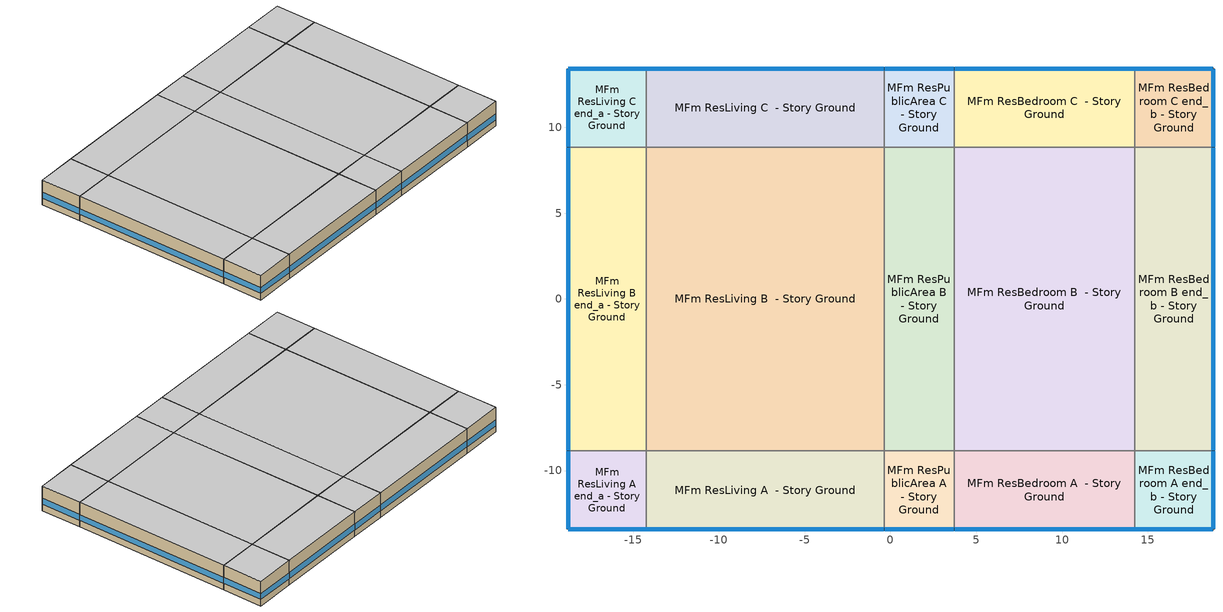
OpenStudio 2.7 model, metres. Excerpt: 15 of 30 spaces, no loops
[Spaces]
MFm ResLiving A end_a - Story Ground
 floor ground: -18.79,-13.42 -18.79,-8.85 -14.22,-8.85 -14.22,-13.42 z0
 wall outside: -18.79,-8.85 -18.79,-13.42 -14.22,-13.42 z0:2.9
 wall to MFm ResLiving B end_a - Story Ground: -14.22,-8.85 -18.79,-8.85 z0:2.9
 wall to MFm ResLiving A  - Story Ground: -14.22,-13.42 -14.22,-8.85 z0:2.9
 window: -18.77,-13.42 -14.25,-13.42 / -18.79,-8.88 -18.79,-13.4 z0.76:1.46
 ceiling to MFm ResLiving A end_a - Story Top: -14.22,-13.42 -14.22,-8.85 -18.79,-8.85 -18.79,-13.42 z2.9
MFm ResLiving B end_a - Story Ground
 floor ground: -18.79,-8.85 -18.79,8.85 -14.22,8.85 -14.22,-8.85 z0
 wall outside: -18.79,8.85 -18.79,-8.85 z0:2.9
 wall to MFm ResLiving C end_a - Story Ground: -14.22,8.85 -18.79,8.85 z0:2.9
 wall to MFm ResLiving B  - Story Ground: -14.22,-8.85 -14.22,8.85 z0:2.9
 window: -18.79,8.83 -18.79,-8.83 z0.76:1.46
 ceiling to MFm ResLiving B end_a - Story Top: -14.22,-8.85 -14.22,8.85 -18.79,8.85 -18.79,-8.85 z2.9
MFm ResLiving C end_a - Story Ground
 floor ground: -18.79,8.85 -18.79,13.42 -14.22,13.42 -14.22,8.85 z0
 wall outside: -14.22,13.42 -18.79,13.42 -18.79,8.85 z0:2.9
 wall to MFm ResLiving C  - Story Ground: -14.22,8.85 -14.22,13.42 z0:2.9
 window: -14.25,13.42 -18.77,13.42 / -18.79,13.4 -18.79,8.88 z0.76:1.46
 ceiling to MFm ResLiving C end_a - Story Top: -14.22,8.85 -14.22,13.42 -18.79,13.42 -18.79,8.85 z2.9
MFm ResLiving A  - Story Ground
 floor ground: -14.22,-13.42 -14.22,-8.85 -0.37,-8.85 -0.37,-13.42 z0
 wall outside: -14.22,-13.42 -0.37,-13.42 z0:2.9
 wall to MFm ResLiving B  - Story Ground: -0.37,-8.85 -14.22,-8.85 z0:2.9
 wall to MFm ResPublicArea A  - Story Ground: -0.37,-13.42 -0.37,-8.85 z0:2.9
 window: -14.2,-13.42 -0.39,-13.42 z0.76:1.46
 ceiling to MFm ResLiving A  - Story Top: -0.37,-13.42 -0.37,-8.85 -14.22,-8.85 -14.22,-13.42 z2.9
MFm ResLiving B  - Story Ground
 floor ground: -14.22,-8.85 -14.22,8.85 -0.37,8.85 -0.37,-8.85 z0
 wall to MFm ResLiving C  - Story Ground: -0.37,8.85 -14.22,8.85 z0:2.9
 wall to MFm ResPublicArea B  - Story Ground: -0.37,-8.85 -0.37,8.85 z0:2.9
 ceiling to MFm ResLiving B  - Story Top: -0.37,-8.85 -0.37,8.85 -14.22,8.85 -14.22,-8.85 z2.9
MFm ResLiving C  - Story Ground
 floor ground: -14.22,8.85 -14.22,13.42 -0.37,13.42 -0.37,8.85 z0
 wall outside: -0.37,13.42 -14.22,13.42 z0:2.9
 wall to MFm ResPublicArea C  - Story Ground: -0.37,8.85 -0.37,13.42 z0:2.9
 window: -0.39,13.42 -14.2,13.42 z0.76:1.46
 ceiling to MFm ResLiving C  - Story Top: -0.37,8.85 -0.37,13.42 -14.22,13.42 -14.22,8.85 z2.9
MFm ResPublicArea A  - Story Ground
 floor ground: -0.37,-13.42 -0.37,-8.85 3.72,-8.85 3.72,-13.42 z0
 wall outside: -0.37,-13.42 3.72,-13.42 z0:2.9
 wall to MFm ResPublicArea B  - Story Ground: 3.72,-8.85 -0.37,-8.85 z0:2.9
 wall to MFm ResBedroom A  - Story Ground: 3.72,-13.42 3.72,-8.85 z0:2.9
 window: -0.34,-13.42 3.69,-13.42 z0.76:1.47
 ceiling to MFm ResPublicArea A  - Story Top: 3.72,-13.42 3.72,-8.85 -0.37,-8.85 -0.37,-13.42 z2.9
MFm ResPublicArea B  - Story Ground
 floor ground: -0.37,-8.85 -0.37,8.85 3.72,8.85 3.72,-8.85 z0
 wall to MFm ResPublicArea C  - Story Ground: 3.72,8.85 -0.37,8.85 z0:2.9
 wall to MFm ResBedroom B  - Story Ground: 3.72,-8.85 3.72,8.85 z0:2.9
 ceiling to MFm ResPublicArea B  - Story Top: 3.72,-8.85 3.72,8.85 -0.37,8.85 -0.37,-8.85 z2.9
MFm ResPublicArea C  - Story Ground
 floor ground: -0.37,8.85 -0.37,13.42 3.72,13.42 3.72,8.85 z0
 wall outside: 3.72,13.42 -0.37,13.42 z0:2.9
 wall to MFm ResBedroom C  - Story Ground: 3.72,8.85 3.72,13.42 z0:2.9
 window: 3.69,13.42 -0.34,13.42 z0.76:1.47
 ceiling to MFm ResPublicArea C  - Story Top: 3.72,8.85 3.72,13.42 -0.37,13.42 -0.37,8.85 z2.9
MFm ResBedroom A  - Story Ground
 floor ground: 3.72,-13.42 3.72,-8.85 14.22,-8.85 14.22,-13.42 z0
 wall outside: 3.72,-13.42 14.22,-13.42 z0:2.9
 wall to MFm ResBedroom B  - Story Ground: 14.22,-8.85 3.72,-8.85 z0:2.9
 wall to MFm ResBedroom A end_b - Story Ground: 14.22,-13.42 14.22,-8.85 z0:2.9
 window: 3.74,-13.42 14.2,-13.42 z0.76:1.46
 ceiling to MFm ResBedroom A  - Story Top: 14.22,-13.42 14.22,-8.85 3.72,-8.85 3.72,-13.42 z2.9
MFm ResBedroom B  - Story Ground
 floor ground: 3.72,-8.85 3.72,8.85 14.22,8.85 14.22,-8.85 z0
 wall to MFm ResBedroom C  - Story Ground: 14.22,8.85 3.72,8.85 z0:2.9
 wall to MFm ResBedroom B end_b - Story Ground: 14.22,-8.85 14.22,8.85 z0:2.9
 ceiling to MFm ResBedroom B  - Story Top: 14.22,-8.85 14.22,8.85 3.72,8.85 3.72,-8.85 z2.9
MFm ResBedroom C  - Story Ground
 floor ground: 3.72,8.85 3.72,13.42 14.22,13.42 14.22,8.85 z0
 wall outside: 14.22,13.42 3.72,13.42 z0:2.9
 wall to MFm ResBedroom C end_b - Story Ground: 14.22,8.85 14.22,13.42 z0:2.9
 window: 14.2,13.42 3.74,13.42 z0.76:1.46
 ceiling to MFm ResBedroom C  - Story Top: 14.22,8.85 14.22,13.42 3.72,13.42 3.72,8.85 z2.9
MFm ResBedroom A end_b - Story Ground
 floor ground: 14.22,-13.42 14.22,-8.85 18.79,-8.85 18.79,-13.42 z0
 wall outside: 14.22,-13.42 18.79,-13.42 18.79,-8.85 z0:2.9
 wall to MFm ResBedroom B end_b - Story Ground: 18.79,-8.85 14.22,-8.85 z0:2.9
 window: 14.25,-13.42 18.77,-13.42 / 18.79,-13.4 18.79,-8.88 z0.76:1.46
 ceiling to MFm ResBedroom A end_b - Story Top: 18.79,-13.42 18.79,-8.85 14.22,-8.85 14.22,-13.42 z2.9
MFm ResBedroom B end_b - Story Ground
 floor ground: 14.22,-8.85 14.22,8.85 18.79,8.85 18.79,-8.85 z0
 wall outside: 18.79,-8.85 18.79,8.85 z0:2.9
 wall to MFm ResBedroom C end_b - Story Ground: 18.79,8.85 14.22,8.85 z0:2.9
 window: 18.79,-8.83 18.79,8.83 z0.76:1.46
 ceiling to MFm ResBedroom B end_b - Story Top: 18.79,-8.85 18.79,8.85 14.22,8.85 14.22,-8.85 z2.9
MFm ResBedroom C end_b - Story Ground
 floor ground: 14.22,8.85 14.22,13.42 18.79,13.42 18.79,8.85 z0
 wall outside: 18.79,8.85 18.79,13.42 14.22,13.42 z0:2.9
 window: 18.77,13.42 14.25,13.42 / 18.79,8.88 18.79,13.4 z0.76:1.46
 ceiling to MFm ResBedroom C end_b - Story Top: 18.79,8.85 18.79,13.42 14.22,13.42 14.22,8.85 z2.9
[Schedule:Day]
D_MFm_MFPub_ILit_Yr Wknd Day; D_MFm_MFPub_ILit_Yr Wknd Day 1; D_MFm_MFPub_ILit_Yr Wknd Day 2; D_MFm_MFPub_ILit_Yr Wknd Day 11: 1, 0, 0.7089, 2, 0, 0.7058, 3, 0, 0.7045, 4, 0, 0.7043, 5, 0, 0.7048, 6, 0, 0.7064, 7, 0, 0.7086, 8, 0, 0.7095, 9, 0, 0.7099, 10, 0, 0.7103, 11, 0, 0.7111, 13, 0, 0.7113, 14, 0, 0.7115, 15, 0, 0.7117, 17, 0, 0.7115, 18, 0, 0.7127, 19, 0, 0.7179, 20, 0, 0.7265, 21, 0, 0.7309, 22, 0, 0.7285, 23, 0, 0.7225, 24, 0, 0.715
D_MFm_MFPub_ILit_Yr Default|Wkdy Day 1; D_MFm_MFPub_ILit_Yr Default|Wkdy Day 2; D_MFm_MFPub_ILit_Yr Default|Wkdy Day 11: 1, 0, 0.7109, 2, 0, 0.7074, 3, 0, 0.7057, 4, 0, 0.7051, 5, 0, 0.7047, 6, 0, 0.7054, 7, 0, 0.7068, 8, 0, 0.7089, 9, 0, 0.7108, 10, 0, 0.7126, 11, 0, 0.7137, 13, 0, 0.7139, 14, 0, 0.7141, 15, 0, 0.7145, 16, 0, 0.7142, 17, 0, 0.7139, 18, 0, 0.7145, 19, 0, 0.7191, 20, 0, 0.7269, 21, 0, 0.731, 22, 0, 0.7289, 23, 0, 0.7233, 24, 0, 0.7163
D_MFm_MFPub_ILit_Yr Default|Wkdy Day 3; D_MFm_MFPub_ILit_Yr Default|Wkdy Day 4; D_MFm_MFPub_ILit_Yr Default|Wkdy Day 9; D_MFm_MFPub_ILit_Yr Default|Wkdy Day 10: 1, 0, 0.7095, 2, 0, 0.7065, 3, 0, 0.7049, 4, 0, 0.7044, 5, 0, 0.7042, 6, 0, 0.705, 7, 0, 0.7067, 8, 0, 0.7089, 9, 0, 0.7106, 10, 0, 0.7119, 13, 0, 0.7126, 14, 0, 0.7127, 15, 0, 0.7132, 16, 0, 0.713, 17, 0, 0.7127, 18, 0, 0.7132, 19, 0, 0.7173, 20, 0, 0.7245, 21, 0, 0.7286, 22, 0, 0.7267, 23, 0, 0.7213, 24, 0, 0.7144
D_MFm_MFPub_ILit_Yr Wknd Day 3; D_MFm_MFPub_ILit_Yr Wknd Day 4; D_MFm_MFPub_ILit_Yr Wknd Day 9; D_MFm_MFPub_ILit_Yr Wknd Day 10: 1, 0, 0.7078, 2, 0, 0.7053, 3, 0, 0.7042, 4, 0, 0.7041, 5, 0, 0.7045, 6, 0, 0.7066, 7, 0, 0.7089, 9, 0, 0.7097, 10, 0, 0.71, 11, 0, 0.7105, 13, 0, 0.7106, 14, 0, 0.7108, 17, 0, 0.7111, 18, 0, 0.7121, 19, 0, 0.7172, 20, 0, 0.7249, 21, 0, 0.7296, 22, 0, 0.7274, 23, 0, 0.721, 24, 0, 0.7134
D_MFm_MFPub_ILit_Yr Default|Wkdy Day 5; D_MFm_MFPub_ILit_Yr Default|Wkdy Day 6; D_MFm_MFPub_ILit_Yr Default|Wkdy Day 7; D_MFm_MFPub_ILit_Yr Default|Wkdy Day 8: 1, 0, 0.708, 2, 0, 0.7057, 3, 0, 0.7044, 4, 0, 0.7039, 5, 0, 0.7036, 6, 0, 0.7044, 7, 0, 0.7059, 8, 0, 0.7077, 9, 0, 0.7095, 10, 0, 0.7109, 12, 0, 0.7116, 14, 0, 0.7115, 16, 0, 0.712, 17, 0, 0.7118, 18, 0, 0.712, 19, 0, 0.7141, 20, 0, 0.7198, 21, 0, 0.7247, 22, 0, 0.7241, 23, 0, 0.7191, 24, 0, 0.7124
D_MFm_MFPub_ILit_Yr Wknd Day 5; D_MFm_MFPub_ILit_Yr Wknd Day 6; D_MFm_MFPub_ILit_Yr Wknd Day 7; D_MFm_MFPub_ILit_Yr Wknd Day 8: 1, 0, 0.7071, 2, 0, 0.7049, 3, 0, 0.7038, 4, 0, 0.7037, 5, 0, 0.7041, 6, 0, 0.7059, 7, 0, 0.7082, 8, 0, 0.7085, 9, 0, 0.7089, 10, 0, 0.7096, 11, 0, 0.7103, 12, 0, 0.7101, 13, 0, 0.71, 14, 0, 0.7101, 17, 0, 0.7108, 18, 0, 0.7114, 19, 0, 0.7141, 20, 0, 0.7207, 21, 0, 0.7259, 22, 0, 0.7247, 23, 0, 0.7189, 24, 0, 0.712
